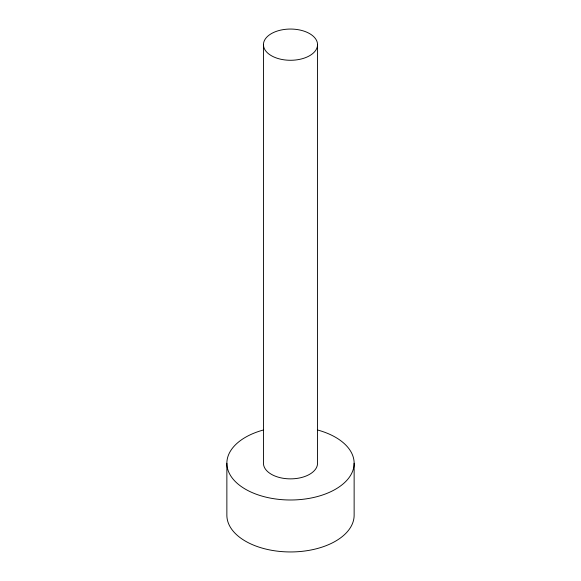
<?xml version="1.0" encoding="UTF-8"?>
<svg xmlns="http://www.w3.org/2000/svg" width="581" height="581" viewBox="0 0 581 581"><rect width="100%" height="100%" fill="white"/><g stroke="black" fill="none" stroke-linecap="round" stroke-linejoin="round"><path stroke-width="0.87" d="M354.134 463.253L354.134 515.209A63.634 36.741 0 0 1 290.5 551.95A63.634 36.741 0 0 1 226.866 515.209L226.866 463.253M317.546 44.664A27.046 15.614 0 0 1 276.977 58.187A27.046 15.614 0 0 1 276.977 31.142A27.046 15.614 0 0 1 317.546 44.664L317.546 463.253A27.046 15.614 0 0 1 290.5 478.867A27.046 15.614 0 0 1 263.454 463.253L263.454 44.664M317.408 429.955A63.634 36.741 0 0 1 340.415 486.043A63.634 36.741 0 0 1 240.585 486.043A63.634 36.741 0 0 1 263.592 429.955"/></g></svg>
